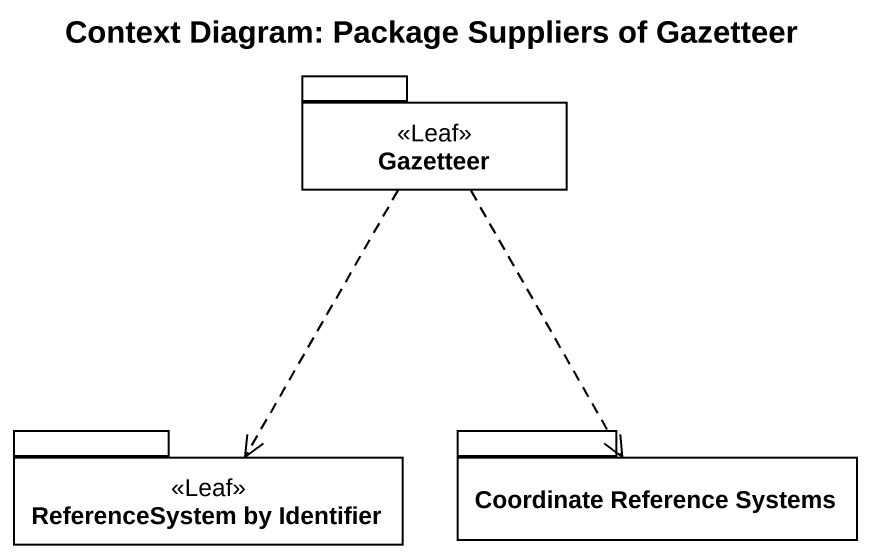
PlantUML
@startuml
title Context Diagram: Package Suppliers of Gazetteer
package Gazetteer <<Leaf>> {
}
package "ReferenceSystem by Identifier" as ReferenceSystem_by <<Leaf>> {
}
package "Coordinate Reference Systems" as Coordinate_Reference_Systems {
}
Gazetteer ..> ReferenceSystem_by
Gazetteer ..> Coordinate_Reference_Systems
@enduml
